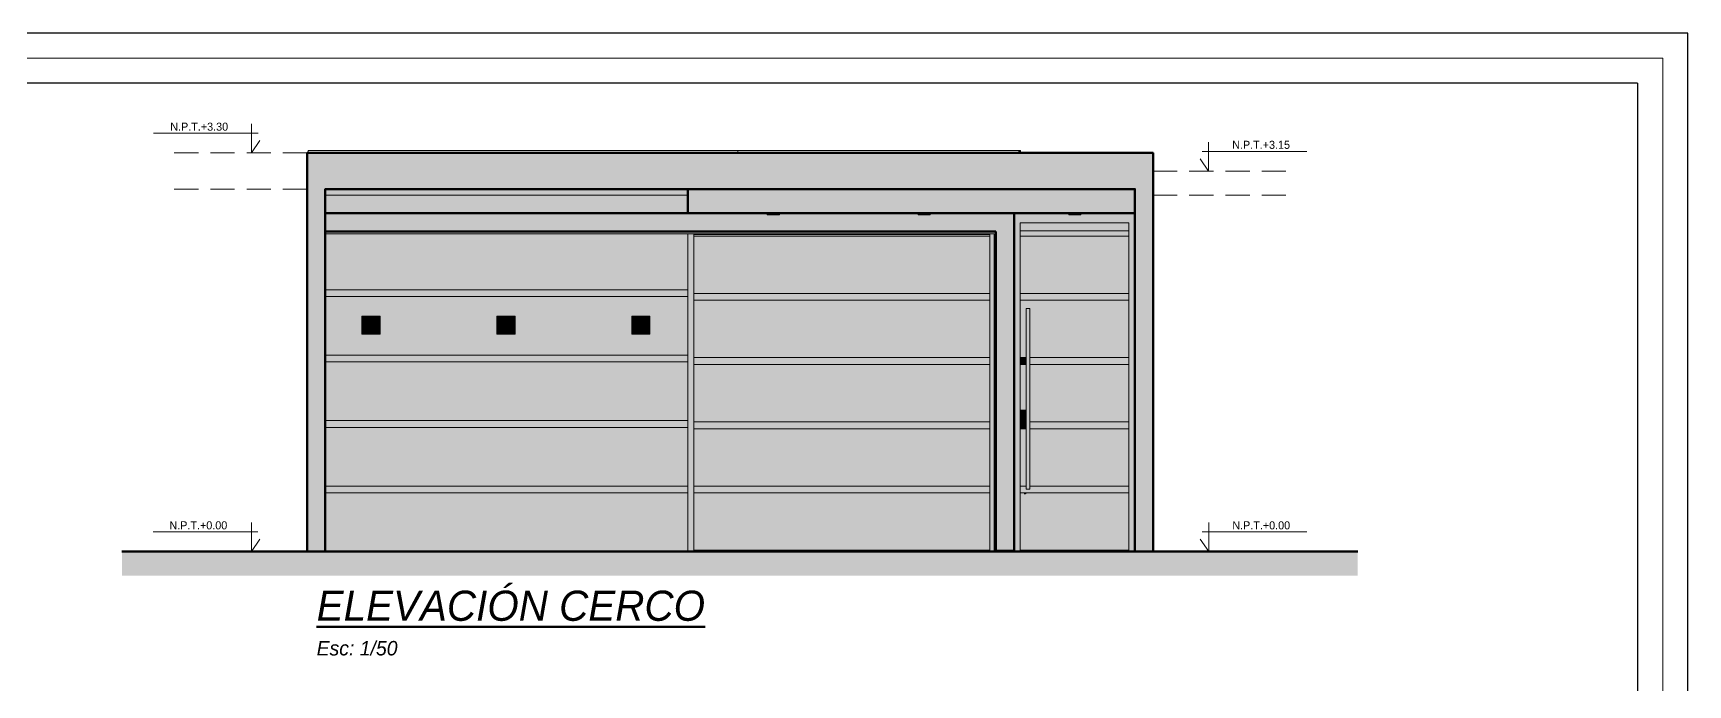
# Model space of a CAD drawing. Header units: millimetres. Extents: x 10612.9 to 10705, y -16533.4 to -16503.9.
# Drawn here: x 10691.35 to 10705.05, y -16509.61 to -16504.22 of the extents above; entities that cross this region are included whole.
import ezdxf
from ezdxf.enums import TextEntityAlignment as Align

# ---------------------------------------------------------------- set-up
doc = ezdxf.new("R2010")
doc.units = ezdxf.units.MM
doc.linetypes.add('HIDDEN', pattern=[0.375, 0.25, -0.125])
for name, color, linetype, lineweight in [('Muro sin techar', 160, 'Continuous', 40), ('p2', 53, 'Continuous', 20), ('P6', 255, 'Continuous', 20), ('Text. titulos .jlay', 10, 'Continuous', 70)]:
    doc.layers.add(name, color=color, linetype=linetype, lineweight=lineweight)
doc.styles.add('CENTURY JOSE TEXT', font='GOTHICI.TTF')
doc.styles.add('stylus', font='stylu.ttf')

# ---------------------------------------------------------------- blocks, each defined once
blk = doc.blocks.new('NPTERNA')
at = {"layer": 'p2', "color": 7}
for p, q in [((0.212, 0.24), (0.212, 0)), ((0.212, 0), (0.142, 0.102))]:
    blk.add_line(p, q, dxfattribs=at)
blk.add_lwpolyline([(1.024, 0.162), (0.158, 0.162)], dxfattribs=at)
blk = doc.blocks.new('HTRHTRHTR')
for p, q in [((4244.53, 437.54), (3391.88, 437.54)), ((4244.53, -165.78), (4244.53, 437.54)), ((4235.83, 428.85), (3400.57, 428.85)), ((4235.83, 428.85), (4235.83, -157.09))]:
    blk.add_line(p, q)
at = {"layer": 'P6', "color": 7}
for p, q in [((3396.22, 433.19), (4240.18, 433.19)), ((4240.18, 433.19), (4240.18, -161.44))]:
    blk.add_line(p, q, dxfattribs=at)

msp = doc.modelspace()

# ---------------------------------------------------------------- hatches: boundary and pattern name
at = {"layer": 'p2', "linetype": 'Continuous', "lineweight": 0, "true_color": 0xb6997e}
for points in [[(10693.77, -16505.207), (10693.62, -16505.207), (10693.62, -16508.507), (10693.77, -16508.507)], [(10693.77, -16505.207), (10693.77, -16505.507), (10700.47, -16505.507), (10700.47, -16505.207)], [(10700.62, -16505.207), (10700.47, -16505.207), (10700.47, -16508.507), (10700.62, -16508.507)]]:
    msp.add_hatch(color=33, dxfattribs=at).paths.add_polyline_path(points)
at = {"layer": 'p2', "linetype": 'Continuous', "true_color": 0xe7e61f}
msp.add_hatch(color=2, dxfattribs=at).paths.add_polyline_path([(10699.51, -16505.187), (10699.51, -16505.207), (10699.523, -16505.207), (10699.523, -16505.187)])
at = {"layer": 'p2', "linetype": 'Continuous', "lineweight": 0, "true_color": 0xc9c9c9}
for points in [[(10693.77, -16505.507), (10693.77, -16505.557), (10696.77, -16505.557), (10696.77, -16505.507)], [(10693.77, -16505.857), (10699.47, -16505.857), (10699.47, -16505.707), (10698.775, -16505.707), (10698.775, -16505.719), (10698.675, -16505.719), (10698.675, -16505.707), (10697.528, -16505.707), (10697.528, -16505.719), (10697.428, -16505.719), (10697.428, -16505.707), (10693.77, -16505.707)], [(10699.32, -16505.857), (10699.32, -16508.497), (10699.47, -16508.497), (10699.47, -16505.857)]]:
    msp.add_hatch(color=9, dxfattribs=at).paths.add_polyline_path(points)
at = {"layer": 'p2', "linetype": 'Continuous', "lineweight": 0, "true_color": 0x727272}
for points in [[(10693.77, -16505.557), (10693.77, -16505.707), (10696.77, -16505.707), (10696.77, -16505.557)], [(10693.77, -16505.877), (10693.77, -16506.34), (10696.77, -16506.34), (10696.77, -16505.877)], [(10693.77, -16506.938), (10693.77, -16507.423), (10696.77, -16507.423), (10696.77, -16506.938)], [(10693.77, -16507.48), (10693.77, -16507.965), (10696.77, -16507.965), (10696.77, -16507.48)], [(10693.77, -16508.022), (10693.77, -16508.507), (10696.77, -16508.507), (10696.77, -16508.022)]]:
    msp.add_hatch(color=8, dxfattribs=at).paths.add_polyline_path(points)
at = {"layer": 'p2', "linetype": 'Continuous', "lineweight": 0, "true_color": 0xa8a8a8}
msp.add_hatch(color=253, dxfattribs=at).paths.add_polyline_path([(10696.77, -16505.707), (10700.47, -16505.707), (10700.47, -16505.507), (10696.77, -16505.507)])
at = {"layer": 'p2', "linetype": 'Continuous', "lineweight": 0, "true_color": 0xa3a3a3}
for points in [[(10696.523, -16505.857), (10699.47, -16505.857), (10699.47, -16505.707), (10698.775, -16505.707), (10698.775, -16505.719), (10698.675, -16505.719), (10698.675, -16505.707), (10697.528, -16505.707), (10697.528, -16505.719), (10697.428, -16505.719), (10697.428, -16505.707), (10696.629, -16505.707)], [(10699.32, -16505.857), (10699.32, -16506.414), (10699.47, -16506.414), (10699.47, -16505.857)]]:
    msp.add_hatch(color=253, dxfattribs=at).paths.add_polyline_path(points)
at = {"layer": 'p2', "linetype": 'Continuous', "lineweight": 0, "true_color": 0x9e9d04}
for points in [[(10697.432, -16505.707), (10697.428, -16505.707), (10697.428, -16505.719), (10697.432, -16505.719)], [(10697.432, -16505.707), (10697.428, -16505.707), (10697.428, -16505.719), (10697.432, -16505.719)], [(10697.459, -16505.707), (10697.443, -16505.707), (10697.443, -16505.719), (10697.459, -16505.719)], [(10697.459, -16505.707), (10697.443, -16505.707), (10697.443, -16505.719), (10697.459, -16505.719)], [(10698.679, -16505.707), (10698.675, -16505.707), (10698.675, -16505.719), (10698.679, -16505.719)], [(10698.679, -16505.707), (10698.675, -16505.707), (10698.675, -16505.719), (10698.679, -16505.719)], [(10698.706, -16505.707), (10698.689, -16505.707), (10698.689, -16505.719), (10698.706, -16505.719)], [(10698.706, -16505.707), (10698.689, -16505.707), (10698.689, -16505.719), (10698.706, -16505.719)], [(10699.925, -16505.707), (10699.922, -16505.707), (10699.922, -16505.719), (10699.925, -16505.719)], [(10699.925, -16505.707), (10699.922, -16505.707), (10699.922, -16505.719), (10699.925, -16505.719)], [(10699.952, -16505.707), (10699.936, -16505.707), (10699.936, -16505.719), (10699.952, -16505.719)], [(10699.952, -16505.707), (10699.936, -16505.707), (10699.936, -16505.719), (10699.952, -16505.719)]]:
    msp.add_hatch(color=54, dxfattribs=at).paths.add_polyline_path(points)
at = {"layer": 'p2', "linetype": 'Continuous', "lineweight": 0, "true_color": 0x929100}
for points in [[(10697.443, -16505.707), (10697.432, -16505.707), (10697.432, -16505.719), (10697.443, -16505.719)], [(10697.443, -16505.707), (10697.432, -16505.707), (10697.432, -16505.719), (10697.443, -16505.719)], [(10698.689, -16505.707), (10698.679, -16505.707), (10698.679, -16505.719), (10698.689, -16505.719)], [(10698.689, -16505.707), (10698.679, -16505.707), (10698.679, -16505.719), (10698.689, -16505.719)], [(10699.936, -16505.707), (10699.925, -16505.707), (10699.925, -16505.719), (10699.936, -16505.719)], [(10699.936, -16505.707), (10699.925, -16505.707), (10699.925, -16505.719), (10699.936, -16505.719)]]:
    msp.add_hatch(color=54, dxfattribs=at).paths.add_polyline_path(points)
at = {"layer": 'p2', "linetype": 'Continuous', "lineweight": 0, "true_color": 0xaaa909}
for points in [[(10697.478, -16505.707), (10697.459, -16505.707), (10697.459, -16505.719), (10697.478, -16505.719)], [(10697.478, -16505.707), (10697.459, -16505.707), (10697.459, -16505.719), (10697.478, -16505.719)], [(10697.497, -16505.707), (10697.478, -16505.707), (10697.478, -16505.719), (10697.497, -16505.719)], [(10697.497, -16505.707), (10697.478, -16505.707), (10697.478, -16505.719), (10697.497, -16505.719)], [(10697.528, -16505.707), (10697.524, -16505.707), (10697.524, -16505.719), (10697.528, -16505.719)], [(10697.528, -16505.707), (10697.524, -16505.707), (10697.524, -16505.719), (10697.528, -16505.719)], [(10698.725, -16505.707), (10698.706, -16505.707), (10698.706, -16505.719), (10698.725, -16505.719)], [(10698.725, -16505.707), (10698.706, -16505.707), (10698.706, -16505.719), (10698.725, -16505.719)], [(10698.744, -16505.707), (10698.725, -16505.707), (10698.725, -16505.719), (10698.744, -16505.719)], [(10698.744, -16505.707), (10698.725, -16505.707), (10698.725, -16505.719), (10698.744, -16505.719)], [(10698.775, -16505.707), (10698.771, -16505.707), (10698.771, -16505.719), (10698.775, -16505.719)], [(10698.775, -16505.707), (10698.771, -16505.707), (10698.771, -16505.719), (10698.775, -16505.719)], [(10699.972, -16505.707), (10699.952, -16505.707), (10699.952, -16505.719), (10699.972, -16505.719)], [(10699.972, -16505.707), (10699.952, -16505.707), (10699.952, -16505.719), (10699.972, -16505.719)], [(10699.991, -16505.707), (10699.972, -16505.707), (10699.972, -16505.719), (10699.991, -16505.719)], [(10699.991, -16505.707), (10699.972, -16505.707), (10699.972, -16505.719), (10699.991, -16505.719)], [(10700.022, -16505.707), (10700.018, -16505.707), (10700.018, -16505.719), (10700.022, -16505.719)], [(10700.022, -16505.707), (10700.018, -16505.707), (10700.018, -16505.719), (10700.022, -16505.719)], [(10693.77, -16505.857), (10693.77, -16505.877), (10699.305, -16505.877), (10699.305, -16505.857)], [(10693.77, -16505.857), (10693.77, -16505.877), (10699.305, -16505.877), (10699.305, -16505.857)], [(10699.305, -16505.857), (10699.305, -16508.507), (10699.325, -16508.507), (10699.325, -16508.497), (10699.32, -16508.497), (10699.32, -16505.857)], [(10699.305, -16505.857), (10699.305, -16508.507), (10699.325, -16508.507), (10699.325, -16508.497), (10699.32, -16508.497), (10699.32, -16505.857)]]:
    msp.add_hatch(color=54, dxfattribs=at).paths.add_polyline_path(points)
at = {"layer": 'p2', "linetype": 'Continuous', "lineweight": 0, "true_color": 0xb6b60d}
for points in [[(10697.513, -16505.707), (10697.497, -16505.707), (10697.497, -16505.719), (10697.513, -16505.719)], [(10697.513, -16505.707), (10697.497, -16505.707), (10697.497, -16505.719), (10697.513, -16505.719)], [(10697.524, -16505.707), (10697.513, -16505.707), (10697.513, -16505.719), (10697.524, -16505.719)], [(10697.524, -16505.707), (10697.513, -16505.707), (10697.513, -16505.719), (10697.524, -16505.719)], [(10698.76, -16505.707), (10698.744, -16505.707), (10698.744, -16505.719), (10698.76, -16505.719)], [(10698.76, -16505.707), (10698.744, -16505.707), (10698.744, -16505.719), (10698.76, -16505.719)], [(10698.771, -16505.707), (10698.76, -16505.707), (10698.76, -16505.719), (10698.771, -16505.719)], [(10698.771, -16505.707), (10698.76, -16505.707), (10698.76, -16505.719), (10698.771, -16505.719)], [(10700.007, -16505.707), (10699.991, -16505.707), (10699.991, -16505.719), (10700.007, -16505.719)], [(10700.007, -16505.707), (10699.991, -16505.707), (10699.991, -16505.719), (10700.007, -16505.719)], [(10700.018, -16505.707), (10700.007, -16505.707), (10700.007, -16505.719), (10700.018, -16505.719)], [(10700.018, -16505.707), (10700.007, -16505.707), (10700.007, -16505.719), (10700.018, -16505.719)]]:
    msp.add_hatch(color=52, dxfattribs=at).paths.add_polyline_path(points)
at = {"layer": 'p2', "linetype": 'Continuous', "lineweight": 0, "true_color": 0x9ca09d}
for points in [[(10699.47, -16505.707), (10699.47, -16505.712), (10699.922, -16505.712), (10699.922, -16505.707)], [(10699.47, -16505.707), (10699.47, -16505.712), (10699.922, -16505.712), (10699.922, -16505.707)], [(10700.022, -16505.707), (10700.022, -16505.712), (10700.415, -16505.712), (10700.415, -16505.707)], [(10700.022, -16505.707), (10700.022, -16505.712), (10700.415, -16505.712), (10700.415, -16505.707)]]:
    msp.add_hatch(color=253, dxfattribs=at).paths.add_polyline_path(points)
at = {"layer": 'p2', "linetype": 'Continuous', "lineweight": 0, "true_color": 0x6e6e6e}
for points in [[(10699.52, -16505.712), (10699.47, -16505.712), (10699.47, -16508.507), (10699.52, -16508.507)], [(10699.52, -16505.851), (10699.52, -16505.895), (10700.42, -16505.895), (10700.42, -16505.851)], [(10696.77, -16508.507), (10696.82, -16508.507), (10696.82, -16505.877), (10696.77, -16505.877)], [(10696.82, -16505.895), (10699.27, -16505.895), (10699.27, -16505.882), (10696.82, -16505.882)], [(10699.52, -16505.895), (10699.52, -16506.37), (10700.42, -16506.37), (10700.42, -16505.895)], [(10699.27, -16506.37), (10696.82, -16506.37), (10696.82, -16506.426), (10699.27, -16506.426)], [(10700.42, -16506.37), (10699.52, -16506.37), (10699.52, -16506.426), (10700.42, -16506.426)], [(10696.82, -16506.426), (10696.82, -16506.901), (10699.27, -16506.901), (10699.27, -16506.426)], [(10699.52, -16506.426), (10699.52, -16506.901), (10699.571, -16506.901), (10699.571, -16506.495), (10699.601, -16506.495), (10699.601, -16506.901), (10700.42, -16506.901), (10700.42, -16506.426)], [(10699.27, -16506.901), (10696.82, -16506.901), (10696.82, -16506.958), (10699.27, -16506.958)], [(10699.52, -16506.958), (10699.571, -16506.958), (10699.571, -16506.901), (10699.52, -16506.901)], [(10699.601, -16506.901), (10699.601, -16506.958), (10700.42, -16506.958), (10700.42, -16506.901)], [(10696.82, -16506.958), (10696.82, -16507.433), (10699.27, -16507.433), (10699.27, -16506.958)], [(10699.52, -16507.433), (10699.527, -16507.433), (10699.527, -16507.337), (10699.571, -16507.337), (10699.571, -16506.958), (10699.52, -16506.958)], [(10700.42, -16506.958), (10699.601, -16506.958), (10699.601, -16507.433), (10700.42, -16507.433)], [(10696.82, -16507.433), (10696.82, -16507.49), (10699.27, -16507.49), (10699.27, -16507.433)], [(10696.82, -16507.49), (10696.82, -16507.965), (10699.27, -16507.965), (10699.27, -16507.49)], [(10699.527, -16507.433), (10699.52, -16507.433), (10699.52, -16507.49), (10699.571, -16507.49), (10699.571, -16507.489), (10699.527, -16507.489)], [(10699.52, -16507.965), (10699.571, -16507.965), (10699.571, -16507.49), (10699.52, -16507.49)], [(10699.601, -16507.49), (10700.42, -16507.49), (10700.42, -16507.433), (10699.601, -16507.433)], [(10699.601, -16507.49), (10699.601, -16507.965), (10700.42, -16507.965), (10700.42, -16507.49)], [(10696.82, -16508.022), (10699.27, -16508.022), (10699.27, -16507.965), (10696.82, -16507.965)], [(10696.82, -16508.022), (10696.82, -16508.497), (10699.27, -16508.497), (10699.27, -16508.022)], [(10699.52, -16508.022), (10700.42, -16508.022), (10700.42, -16507.965), (10699.601, -16507.965), (10699.601, -16507.992), (10699.571, -16507.992), (10699.571, -16507.965), (10699.52, -16507.965)], [(10699.52, -16508.022), (10699.52, -16508.497), (10700.42, -16508.497), (10700.42, -16508.022)]]:
    msp.add_hatch(color=8, dxfattribs=at).paths.add_polyline_path(points)
at = {"layer": 'p2', "linetype": 'Continuous', "lineweight": 0, "true_color": 0x4e4e4e}
for points in [[(10699.52, -16505.712), (10699.47, -16505.712), (10699.47, -16506.661), (10699.52, -16506.661)], [(10699.52, -16505.787), (10700.42, -16505.787), (10700.42, -16505.712), (10700.022, -16505.712), (10700.022, -16505.719), (10699.922, -16505.719), (10699.922, -16505.712), (10699.52, -16505.712)], [(10699.52, -16505.787), (10700.42, -16505.787), (10700.42, -16505.712), (10700.022, -16505.712), (10700.022, -16505.719), (10699.922, -16505.719), (10699.922, -16505.712), (10699.52, -16505.712)], [(10700.47, -16505.712), (10700.42, -16505.712), (10700.42, -16508.507), (10700.47, -16508.507)], [(10700.47, -16505.712), (10700.42, -16505.712), (10700.42, -16508.507), (10700.47, -16508.507)], [(10699.52, -16505.787), (10699.52, -16505.851), (10700.42, -16505.851), (10700.42, -16505.787)], [(10699.52, -16505.787), (10699.52, -16505.851), (10700.42, -16505.851), (10700.42, -16505.787)], [(10699.52, -16505.851), (10699.52, -16505.895), (10700.42, -16505.895), (10700.42, -16505.851)], [(10696.77, -16506.661), (10696.82, -16506.661), (10696.82, -16505.877), (10696.77, -16505.877)], [(10696.82, -16505.877), (10696.82, -16505.882), (10699.27, -16505.882), (10699.27, -16505.877)], [(10696.82, -16505.877), (10696.82, -16505.882), (10699.27, -16505.882), (10699.27, -16505.877)], [(10696.82, -16505.895), (10699.27, -16505.895), (10699.27, -16505.882), (10696.82, -16505.882)], [(10696.82, -16505.895), (10696.82, -16506.37), (10699.27, -16506.37), (10699.27, -16505.895)], [(10696.82, -16505.895), (10696.82, -16506.37), (10699.27, -16506.37), (10699.27, -16505.895)], [(10699.27, -16505.877), (10699.27, -16508.507), (10699.305, -16508.507), (10699.305, -16505.877)], [(10699.27, -16505.877), (10699.27, -16508.507), (10699.305, -16508.507), (10699.305, -16505.877)], [(10699.52, -16506.37), (10700.001, -16506.37), (10700.26, -16506.004), (10700.26, -16506.37), (10700.42, -16506.37), (10700.42, -16505.895), (10699.52, -16505.895)], [(10699.27, -16506.37), (10696.82, -16506.37), (10696.82, -16506.426), (10699.27, -16506.426)], [(10699.52, -16506.37), (10699.52, -16506.426), (10699.961, -16506.426), (10699.98, -16506.399), (10700.239, -16506.399), (10700.239, -16506.426), (10700.42, -16506.426), (10700.42, -16506.37)], [(10699.27, -16506.426), (10696.82, -16506.426), (10696.82, -16506.711), (10699.11, -16506.711), (10699.11, -16506.901), (10699.27, -16506.901)], [(10699.961, -16506.426), (10699.52, -16506.426), (10699.52, -16506.711), (10699.551, -16506.711), (10699.551, -16506.901), (10699.571, -16506.901), (10699.571, -16506.495), (10699.601, -16506.495), (10699.601, -16506.711), (10699.76, -16506.711)], [(10700.26, -16506.426), (10700.26, -16506.901), (10700.42, -16506.901), (10700.42, -16506.426)], [(10699.27, -16506.901), (10696.82, -16506.901), (10696.82, -16506.931), (10699.089, -16506.931), (10699.089, -16506.958), (10699.27, -16506.958)], [(10699.571, -16506.901), (10699.52, -16506.901), (10699.52, -16506.931), (10699.53, -16506.931), (10699.53, -16506.958), (10699.571, -16506.958), (10699.571, -16506.931), (10699.571, -16506.931)], [(10700.42, -16506.901), (10699.601, -16506.901), (10699.601, -16506.931), (10700.239, -16506.931), (10700.239, -16506.958), (10700.42, -16506.958)], [(10699.11, -16506.958), (10699.11, -16507.433), (10699.27, -16507.433), (10699.27, -16506.958)], [(10699.551, -16506.958), (10699.551, -16507.337), (10699.571, -16507.337), (10699.571, -16506.958)], [(10700.26, -16506.958), (10700.26, -16507.433), (10700.42, -16507.433), (10700.42, -16506.958)], [(10699.52, -16507.433), (10699.527, -16507.433), (10699.527, -16507.337), (10699.52, -16507.346)], [(10699.27, -16507.433), (10696.82, -16507.433), (10696.82, -16507.463), (10699.089, -16507.463), (10699.089, -16507.49), (10699.27, -16507.49)], [(10699.11, -16507.49), (10699.11, -16507.965), (10699.27, -16507.965), (10699.27, -16507.49)], [(10699.527, -16507.433), (10699.52, -16507.433), (10699.52, -16507.49), (10699.571, -16507.49), (10699.571, -16507.489), (10699.527, -16507.489)], [(10699.571, -16507.49), (10699.52, -16507.49), (10699.52, -16507.504), (10699.551, -16507.504), (10699.551, -16507.965), (10699.571, -16507.965)], [(10699.601, -16507.463), (10700.239, -16507.463), (10700.239, -16507.49), (10700.42, -16507.49), (10700.42, -16507.433), (10699.601, -16507.433)], [(10700.42, -16507.49), (10700.26, -16507.49), (10700.26, -16507.965), (10700.42, -16507.965)], [(10699.27, -16507.965), (10696.82, -16507.965), (10696.82, -16507.995), (10699.089, -16507.995), (10699.089, -16508.022), (10699.27, -16508.022)], [(10699.11, -16508.022), (10699.11, -16508.497), (10699.27, -16508.497), (10699.27, -16508.022)], [(10699.571, -16507.965), (10699.52, -16507.965), (10699.52, -16507.995), (10699.53, -16507.995), (10699.53, -16508.022), (10699.571, -16508.022), (10699.571, -16507.995), (10700.239, -16507.995), (10700.239, -16508.022), (10700.42, -16508.022), (10700.42, -16507.965), (10699.601, -16507.965), (10699.601, -16507.992), (10699.571, -16507.992)], [(10699.551, -16508.022), (10699.551, -16508.032), (10699.556, -16508.034), (10699.566, -16508.032), (10699.577, -16508.024), (10699.579, -16508.022)], [(10700.26, -16508.497), (10700.42, -16508.497), (10700.42, -16508.022), (10700.26, -16508.022)]]:
    msp.add_hatch(color=251, dxfattribs=at).paths.add_polyline_path(points)
at = {"layer": 'p2', "linetype": 'Continuous', "lineweight": 0, "true_color": 0x000000}
for points in [[(10700.415, -16505.712), (10700.44, -16505.712), (10700.44, -16505.707), (10700.415, -16505.707)], [(10700.415, -16505.712), (10700.44, -16505.712), (10700.44, -16505.707), (10700.415, -16505.707)], [(10700.47, -16505.707), (10700.44, -16505.707), (10700.44, -16505.712), (10700.47, -16505.712)], [(10700.47, -16505.707), (10700.44, -16505.707), (10700.44, -16505.712), (10700.47, -16505.712)], [(10699.571, -16506.495), (10699.571, -16507.992), (10699.573, -16507.992), (10699.573, -16506.495)], [(10699.571, -16506.495), (10699.571, -16507.992), (10699.573, -16507.992), (10699.573, -16506.495)], [(10699.573, -16506.495), (10699.573, -16507.992), (10699.579, -16507.992), (10699.579, -16506.495)], [(10699.573, -16506.495), (10699.573, -16507.992), (10699.579, -16507.992), (10699.579, -16506.495)], [(10699.586, -16506.495), (10699.579, -16506.495), (10699.579, -16507.992), (10699.586, -16507.992)], [(10699.586, -16506.495), (10699.579, -16506.495), (10699.579, -16506.671), (10699.586, -16506.668)], [(10699.586, -16507.992), (10699.594, -16507.992), (10699.594, -16506.495), (10699.586, -16506.495)], [(10699.594, -16506.495), (10699.586, -16506.495), (10699.586, -16506.668), (10699.594, -16506.671)], [(10699.594, -16506.495), (10699.594, -16507.992), (10699.599, -16507.992), (10699.599, -16506.495)], [(10699.594, -16506.495), (10699.594, -16506.671), (10699.599, -16506.679), (10699.599, -16506.495)], [(10699.599, -16506.495), (10699.599, -16507.992), (10699.601, -16507.992), (10699.601, -16506.495)], [(10699.599, -16506.495), (10699.599, -16506.679), (10699.601, -16506.69), (10699.601, -16506.495)], [(10694.074, -16506.709), (10694.224, -16506.709), (10694.224, -16506.559), (10694.074, -16506.559)], [(10695.191, -16506.709), (10695.341, -16506.709), (10695.341, -16506.559), (10695.191, -16506.559)], [(10696.307, -16506.709), (10696.457, -16506.709), (10696.457, -16506.559), (10696.307, -16506.559)], [(10699.527, -16507.337), (10699.527, -16507.489), (10699.571, -16507.489), (10699.571, -16507.337)], [(10699.561, -16507.337), (10699.561, -16507.489), (10699.571, -16507.489), (10699.571, -16507.337)]]:
    msp.add_hatch(color=18, dxfattribs=at).paths.add_polyline_path(points)
at = {"layer": 'p2', "linetype": 'Continuous', "lineweight": 0, "true_color": 0x505050}
for points in [[(10693.77, -16505.877), (10693.77, -16506.057), (10696.381, -16506.057), (10696.181, -16506.34), (10696.77, -16506.34), (10696.77, -16505.877)], [(10696.128, -16506.614), (10696.268, -16506.614), (10696.243, -16506.648), (10696.243, -16506.798), (10696.393, -16506.798), (10696.442, -16506.73), (10696.442, -16506.709), (10696.307, -16506.709), (10696.307, -16506.559), (10696.457, -16506.559), (10696.457, -16506.614), (10696.77, -16506.614), (10696.77, -16506.396), (10696.141, -16506.396), (10696.128, -16506.414)], [(10694.011, -16506.798), (10694.161, -16506.798), (10694.209, -16506.73), (10694.209, -16506.709), (10694.074, -16506.709), (10694.074, -16506.58), (10694.059, -16506.58), (10694.011, -16506.648)], [(10695.127, -16506.648), (10695.127, -16506.798), (10695.277, -16506.798), (10695.326, -16506.73), (10695.326, -16506.709), (10695.191, -16506.709), (10695.191, -16506.58), (10695.176, -16506.58)]]:
    msp.add_hatch(color=251, dxfattribs=at).paths.add_polyline_path(points)
at = {"layer": 'p2', "linetype": 'Continuous', "lineweight": 0, "true_color": 0x696c70}
for points in [[(10693.77, -16506.34), (10693.77, -16506.396), (10696.77, -16506.396), (10696.77, -16506.34)], [(10693.77, -16506.881), (10693.77, -16506.938), (10696.77, -16506.938), (10696.77, -16506.881)], [(10693.77, -16507.423), (10693.77, -16507.48), (10696.77, -16507.48), (10696.77, -16507.423)], [(10693.77, -16507.965), (10693.77, -16508.022), (10696.77, -16508.022), (10696.77, -16507.965)]]:
    msp.add_hatch(color=251, dxfattribs=at).paths.add_polyline_path(points)
at = {"layer": 'p2', "linetype": 'Continuous', "lineweight": 0, "true_color": 0x4a4c4f}
for points in [[(10693.77, -16506.34), (10693.77, -16506.382), (10696.151, -16506.382), (10696.141, -16506.396), (10696.77, -16506.396), (10696.77, -16506.34)], [(10693.77, -16506.881), (10693.77, -16506.924), (10696.74, -16506.924), (10696.77, -16506.881)], [(10693.77, -16507.423), (10693.77, -16507.466), (10696.74, -16507.466), (10696.77, -16507.423)], [(10693.77, -16507.965), (10693.77, -16508.007), (10696.74, -16508.007), (10696.77, -16507.965)]]:
    msp.add_hatch(color=251, dxfattribs=at).paths.add_polyline_path(points)
at = {"layer": 'p2', "linetype": 'Continuous', "lineweight": 0, "true_color": 0x727272}
h = msp.add_hatch(color=8, dxfattribs=at)
h.paths.add_polyline_path([(10693.77, -16506.881), (10696.77, -16506.881), (10696.77, -16506.396), (10693.77, -16506.396)])
h.paths.add_polyline_path([(10694.224, -16506.709), (10694.074, -16506.709), (10694.074, -16506.559), (10694.224, -16506.559)], flags=0)
h.paths.add_polyline_path([(10695.191, -16506.559), (10695.341, -16506.559), (10695.341, -16506.709), (10695.191, -16506.709)], flags=0)
h.paths.add_polyline_path([(10696.457, -16506.709), (10696.307, -16506.709), (10696.307, -16506.559), (10696.457, -16506.559)], flags=0)
at = {"layer": 'p2', "linetype": 'Continuous', "lineweight": 0, "true_color": 0x4c4c4c}
for points in [[(10702.314, -16508.707), (10702.314, -16508.507), (10692.088, -16508.507), (10692.088, -16508.707)], [(10692.088, -16508.507), (10692.088, -16508.707), (10702.314, -16508.707), (10702.314, -16508.507)]]:
    msp.add_hatch(color=251, dxfattribs=at).paths.add_polyline_path(points)
at = {"layer": 'p2', "linetype": 'Continuous', "lineweight": 0, "true_color": 0x616569}
for points in [[(10696.82, -16508.507), (10699.27, -16508.507), (10699.27, -16508.497), (10696.82, -16508.497)], [(10696.82, -16508.507), (10699.27, -16508.507), (10699.27, -16508.497), (10696.82, -16508.497)], [(10699.325, -16508.497), (10699.325, -16508.507), (10699.47, -16508.507), (10699.47, -16508.497)], [(10699.325, -16508.497), (10699.325, -16508.507), (10699.47, -16508.507), (10699.47, -16508.497)], [(10699.52, -16508.497), (10699.52, -16508.507), (10700.42, -16508.507), (10700.42, -16508.497)], [(10699.52, -16508.497), (10699.52, -16508.507), (10700.42, -16508.507), (10700.42, -16508.497)]]:
    msp.add_hatch(color=251, dxfattribs=at).paths.add_polyline_path(points)

# ---------------------------------------------------------------- linework, layer by layer
at = {"layer": 'Muro sin techar', "color": 251, "linetype": 'HIDDEN', "lineweight": 9, "ltscale": 0.8, "true_color": 0x636466}
for p, q in [((10693.62, -16505.207), (10692.462, -16505.207)), ((10700.62, -16505.357), (10701.779, -16505.357)), ((10693.62, -16505.507), (10692.462, -16505.507)), ((10700.62, -16505.557), (10701.779, -16505.557)), ((10693.62, -16508.506), (10692.462, -16508.506)), ((10700.62, -16508.506), (10701.779, -16508.506))]:
    msp.add_line(p, q, dxfattribs=at)
at = {"layer": 'p2', "color": 251, "linetype": 'Continuous', "lineweight": 20, "true_color": 0x6a6a6a}
for p, q in [((10693.62, -16505.207), (10693.77, -16505.207)), ((10693.62, -16508.507), (10693.62, -16505.207)), ((10700.62, -16505.207), (10700.47, -16505.207)), ((10700.62, -16508.507), (10700.62, -16505.207)), ((10693.77, -16505.507), (10693.77, -16505.707)), ((10696.77, -16505.557), (10693.77, -16505.557)), ((10693.77, -16505.707), (10693.77, -16505.857)), ((10700.47, -16505.707), (10700.47, -16508.507)), ((10700.42, -16505.851), (10699.52, -16505.851)), ((10693.77, -16505.857), (10693.77, -16508.022)), ((10696.77, -16505.877), (10696.77, -16506.34)), ((10699.27, -16505.895), (10696.82, -16505.895)), ((10700.42, -16505.895), (10699.52, -16505.895)), ((10693.77, -16506.34), (10696.77, -16506.34)), ((10693.77, -16506.396), (10696.77, -16506.396)), ((10696.77, -16506.34), (10696.77, -16506.396)), ((10696.77, -16506.396), (10696.77, -16506.881)), ((10699.27, -16506.37), (10696.82, -16506.37)), ((10700.42, -16506.37), (10699.52, -16506.37)), ((10699.27, -16506.426), (10696.82, -16506.426)), ((10700.42, -16506.426), (10699.52, -16506.426)), ((10694.074, -16506.559), (10694.224, -16506.559)), ((10694.074, -16506.709), (10694.074, -16506.559)), ((10694.224, -16506.559), (10694.224, -16506.709)), ((10695.191, -16506.559), (10695.341, -16506.559)), ((10695.191, -16506.709), (10695.191, -16506.559)), ((10695.341, -16506.559), (10695.341, -16506.709)), ((10696.307, -16506.559), (10696.457, -16506.559)), ((10696.307, -16506.709), (10696.307, -16506.559)), ((10696.457, -16506.559), (10696.457, -16506.709)), ((10694.224, -16506.709), (10694.074, -16506.709)), ((10695.341, -16506.709), (10695.191, -16506.709)), ((10696.457, -16506.709), (10696.307, -16506.709)), ((10693.77, -16506.881), (10696.77, -16506.881)), ((10693.77, -16506.938), (10696.77, -16506.938)), ((10696.77, -16506.881), (10696.77, -16506.938)), ((10696.77, -16506.938), (10696.77, -16507.423)), ((10699.27, -16506.901), (10696.82, -16506.901)), ((10699.571, -16506.901), (10699.52, -16506.901)), ((10700.42, -16506.901), (10699.601, -16506.901)), ((10699.27, -16506.958), (10696.82, -16506.958)), ((10699.571, -16506.958), (10699.52, -16506.958)), ((10700.42, -16506.958), (10699.601, -16506.958)), ((10699.527, -16507.337), (10699.527, -16507.489)), ((10699.527, -16507.337), (10699.571, -16507.337)), ((10693.77, -16507.423), (10696.77, -16507.423)), ((10693.77, -16507.48), (10696.77, -16507.48)), ((10696.77, -16507.423), (10696.77, -16507.48)), ((10696.77, -16507.48), (10696.77, -16507.965)), ((10699.27, -16507.433), (10696.82, -16507.433)), ((10699.27, -16507.49), (10696.82, -16507.49)), ((10699.527, -16507.433), (10699.52, -16507.433)), ((10699.571, -16507.49), (10699.52, -16507.49)), ((10699.527, -16507.489), (10699.571, -16507.489)), ((10700.42, -16507.433), (10699.601, -16507.433)), ((10700.42, -16507.49), (10699.601, -16507.49)), ((10693.77, -16507.965), (10696.77, -16507.965)), ((10696.77, -16508.022), (10693.77, -16508.022)), ((10693.77, -16508.022), (10693.77, -16508.507)), ((10696.77, -16507.965), (10696.77, -16508.022)), ((10696.77, -16508.507), (10696.77, -16508.022)), ((10699.27, -16507.965), (10696.82, -16507.965)), ((10699.27, -16508.022), (10696.82, -16508.022)), ((10699.571, -16507.965), (10699.52, -16507.965)), ((10700.42, -16508.022), (10699.52, -16508.022)), ((10700.42, -16507.965), (10699.601, -16507.965)), ((10699.27, -16508.497), (10696.82, -16508.497)), ((10699.32, -16508.497), (10699.47, -16508.497)), ((10700.42, -16508.497), (10699.52, -16508.497))]:
    msp.add_line(p, q, dxfattribs=at)
at = {"layer": 'p2', "color": 251, "linetype": 'Continuous', "true_color": 0x6a6a6a}
for p, q in [((10693.62, -16505.207), (10693.77, -16505.207)), ((10699.523, -16505.187), (10699.523, -16505.207)), ((10700.62, -16505.207), (10700.47, -16505.207))]:
    msp.add_line(p, q, dxfattribs=at)
at = {"layer": 'p2', "color": 132, "linetype": 'Continuous', "lineweight": 20, "true_color": 0x00bfbf}
for p, q in [((10697.185, -16505.187), (10693.63, -16505.187)), ((10693.63, -16505.207), (10693.63, -16505.187)), ((10697.185, -16505.207), (10697.185, -16505.187)), ((10699.922, -16505.712), (10699.52, -16505.712)), ((10700.42, -16505.712), (10700.022, -16505.712)), ((10700.42, -16505.787), (10699.52, -16505.787)), ((10699.305, -16505.877), (10693.77, -16505.877)), ((10699.27, -16505.882), (10696.82, -16505.882))]:
    msp.add_line(p, q, dxfattribs=at)
at = {"layer": 'p2', "color": 123, "linetype": 'Continuous', "lineweight": 20, "true_color": 0x71cebe}
for p, q in [((10693.77, -16505.207), (10700.47, -16505.207)), ((10693.77, -16505.507), (10696.77, -16505.507))]:
    msp.add_line(p, q, dxfattribs=at)
at = {"layer": 'p2', "color": 123, "linetype": 'Continuous', "true_color": 0x71cebe}
msp.add_line((10693.77, -16505.207), (10700.47, -16505.207), dxfattribs=at)
at = {"layer": 'p2', "color": 132, "linetype": 'Continuous', "true_color": 0x00bfbf}
for q in [(10693.89, -16505.187), (10699.51, -16505.207), (10699.523, -16505.187)]:
    msp.add_line((10699.51, -16505.187), q, dxfattribs=at)
at = {"layer": 'p2', "color": 251, "linetype": 'Continuous', "lineweight": 53, "true_color": 0x6a6a6a}
for p, q in [((10693.77, -16505.707), (10696.77, -16505.707)), ((10699.47, -16505.857), (10699.47, -16505.707)), ((10693.77, -16505.857), (10699.32, -16505.857)), ((10699.32, -16505.857), (10699.32, -16508.497)), ((10699.47, -16508.497), (10699.47, -16505.857))]:
    msp.add_line(p, q, dxfattribs=at)
at = {"layer": 'p2', "color": 20, "linetype": 'Continuous', "lineweight": 20, "true_color": 0xfd4435}
for p, q in [((10697.428, -16505.719), (10697.428, -16505.707)), ((10697.528, -16505.719), (10697.528, -16505.707)), ((10698.675, -16505.719), (10698.675, -16505.707)), ((10698.775, -16505.719), (10698.775, -16505.707)), ((10699.47, -16505.712), (10699.52, -16505.712)), ((10699.922, -16505.719), (10699.922, -16505.707)), ((10700.022, -16505.719), (10700.022, -16505.707)), ((10700.42, -16505.712), (10700.47, -16505.712)), ((10697.428, -16505.719), (10697.432, -16505.719)), ((10697.432, -16505.719), (10697.443, -16505.719)), ((10697.443, -16505.719), (10697.459, -16505.719)), ((10697.459, -16505.719), (10697.478, -16505.719)), ((10697.478, -16505.719), (10697.497, -16505.719)), ((10697.497, -16505.719), (10697.513, -16505.719)), ((10697.513, -16505.719), (10697.524, -16505.719)), ((10697.524, -16505.719), (10697.528, -16505.719)), ((10698.675, -16505.719), (10698.679, -16505.719)), ((10698.679, -16505.719), (10698.689, -16505.719)), ((10698.689, -16505.719), (10698.706, -16505.719)), ((10698.706, -16505.719), (10698.725, -16505.719)), ((10698.725, -16505.719), (10698.744, -16505.719)), ((10698.744, -16505.719), (10698.76, -16505.719)), ((10698.76, -16505.719), (10698.771, -16505.719)), ((10698.771, -16505.719), (10698.775, -16505.719)), ((10699.52, -16508.507), (10699.52, -16505.787)), ((10699.922, -16505.719), (10699.925, -16505.719)), ((10699.925, -16505.719), (10699.936, -16505.719)), ((10699.936, -16505.719), (10699.952, -16505.719)), ((10699.952, -16505.719), (10699.972, -16505.719)), ((10699.972, -16505.719), (10699.991, -16505.719)), ((10699.991, -16505.719), (10700.007, -16505.719)), ((10700.007, -16505.719), (10700.018, -16505.719)), ((10700.018, -16505.719), (10700.022, -16505.719)), ((10700.42, -16508.507), (10700.42, -16505.787)), ((10696.82, -16508.507), (10696.82, -16505.882)), ((10699.27, -16508.507), (10699.27, -16505.882)), ((10699.305, -16508.507), (10699.305, -16505.877)), ((10699.571, -16506.495), (10699.573, -16506.495)), ((10699.571, -16507.992), (10699.571, -16506.495)), ((10699.573, -16506.495), (10699.579, -16506.495)), ((10699.579, -16506.495), (10699.586, -16506.495)), ((10699.586, -16506.495), (10699.594, -16506.495)), ((10699.594, -16506.495), (10699.599, -16506.495)), ((10699.599, -16506.495), (10699.601, -16506.495)), ((10699.601, -16507.992), (10699.601, -16506.495)), ((10699.571, -16507.992), (10699.573, -16507.992)), ((10699.573, -16507.992), (10699.579, -16507.992)), ((10699.579, -16507.992), (10699.586, -16507.992)), ((10699.586, -16507.992), (10699.594, -16507.992)), ((10699.594, -16507.992), (10699.599, -16507.992)), ((10699.599, -16507.992), (10699.601, -16507.992)), ((10699.325, -16508.507), (10699.325, -16508.497)), ((10699.47, -16508.507), (10699.47, -16508.497))]:
    msp.add_line(p, q, dxfattribs=at)
at = {"layer": 'p2', "color": 30, "linetype": 'Continuous', "lineweight": 18, "true_color": 0xff6600}
for p, q in [((10700.415, -16505.712), (10700.415, -16505.707)), ((10700.44, -16505.712), (10700.44, -16505.707))]:
    msp.add_line(p, q, dxfattribs=at)
at = {"layer": 'p2', "color": 123, "linetype": 'Continuous', "lineweight": 80, "true_color": 0x71cebe}
for p, q in [((10692.088, -16508.507), (10702.314, -16508.507)), ((10692.088, -16508.508), (10702.314, -16508.508))]:
    msp.add_line(p, q, dxfattribs=at)
at = {"layer": 'p2', "color": 123, "linetype": 'Continuous', "lineweight": 60, "true_color": 0x71cebe}
msp.add_lwpolyline([(10693.62, -16508.507), (10693.77, -16508.507), (10693.77, -16505.507), (10700.47, -16505.507), (10700.47, -16508.507), (10700.62, -16508.507), (10700.62, -16505.207), (10693.62, -16505.207)], close=True, dxfattribs=at)
at = {"layer": 'p2', "color": 123, "linetype": 'Continuous', "lineweight": 80, "true_color": 0x71cebe}
msp.add_lwpolyline([(10700.47, -16505.707), (10696.77, -16505.707), (10696.77, -16505.507), (10700.47, -16505.507)], close=True, dxfattribs=at)

# ---------------------------------------------------------------- block references
at = {"color": 251, "lineweight": 60, "xscale": 0.04776345228451045, "yscale": 0.04776345228451045, "zscale": 0.04776345228451045}
msp.add_blockref('HTRHTRHTR', (10502.312, -16525.114), dxfattribs=at)
at = {"xscale": -1}
for p in [(10693.372, -16505.207, 0), (10693.371, -16508.507)]:
    msp.add_blockref('NPTERNA', p, dxfattribs=at)
for p in [(10700.868, -16505.357, 0), (10700.869, -16508.507)]:
    msp.add_blockref('NPTERNA', p)

# ---------------------------------------------------------------- texts
at = {"style": 'stylus'}
for s, p in [('N.P.T.+3.30', (10692.727, -16504.99, 0)), ('N.P.T.+3.15', (10701.514, -16505.14, 0)), ('N.P.T.+0.00', (10692.72, -16508.29)), ('N.P.T.+0.00', (10701.515, -16508.29))]:
    msp.add_text(s, height=0.06673, dxfattribs=at).set_placement(p, align=Align.MIDDLE_CENTER)
at = {"layer": 'Text. titulos .jlay', "insert": (10693.699, -16509.369), "char_height": 0.3, "width": 6.02045, "attachment_point": 7, "style": 'CENTURY JOSE TEXT'}
msp.add_mtext('{\\H0.83333x;\\LELEVACIÓN CERCO\\P\\H0.48x;\\lEsc: 1/50}', dxfattribs=at)

doc.saveas('drawing.dxf')
